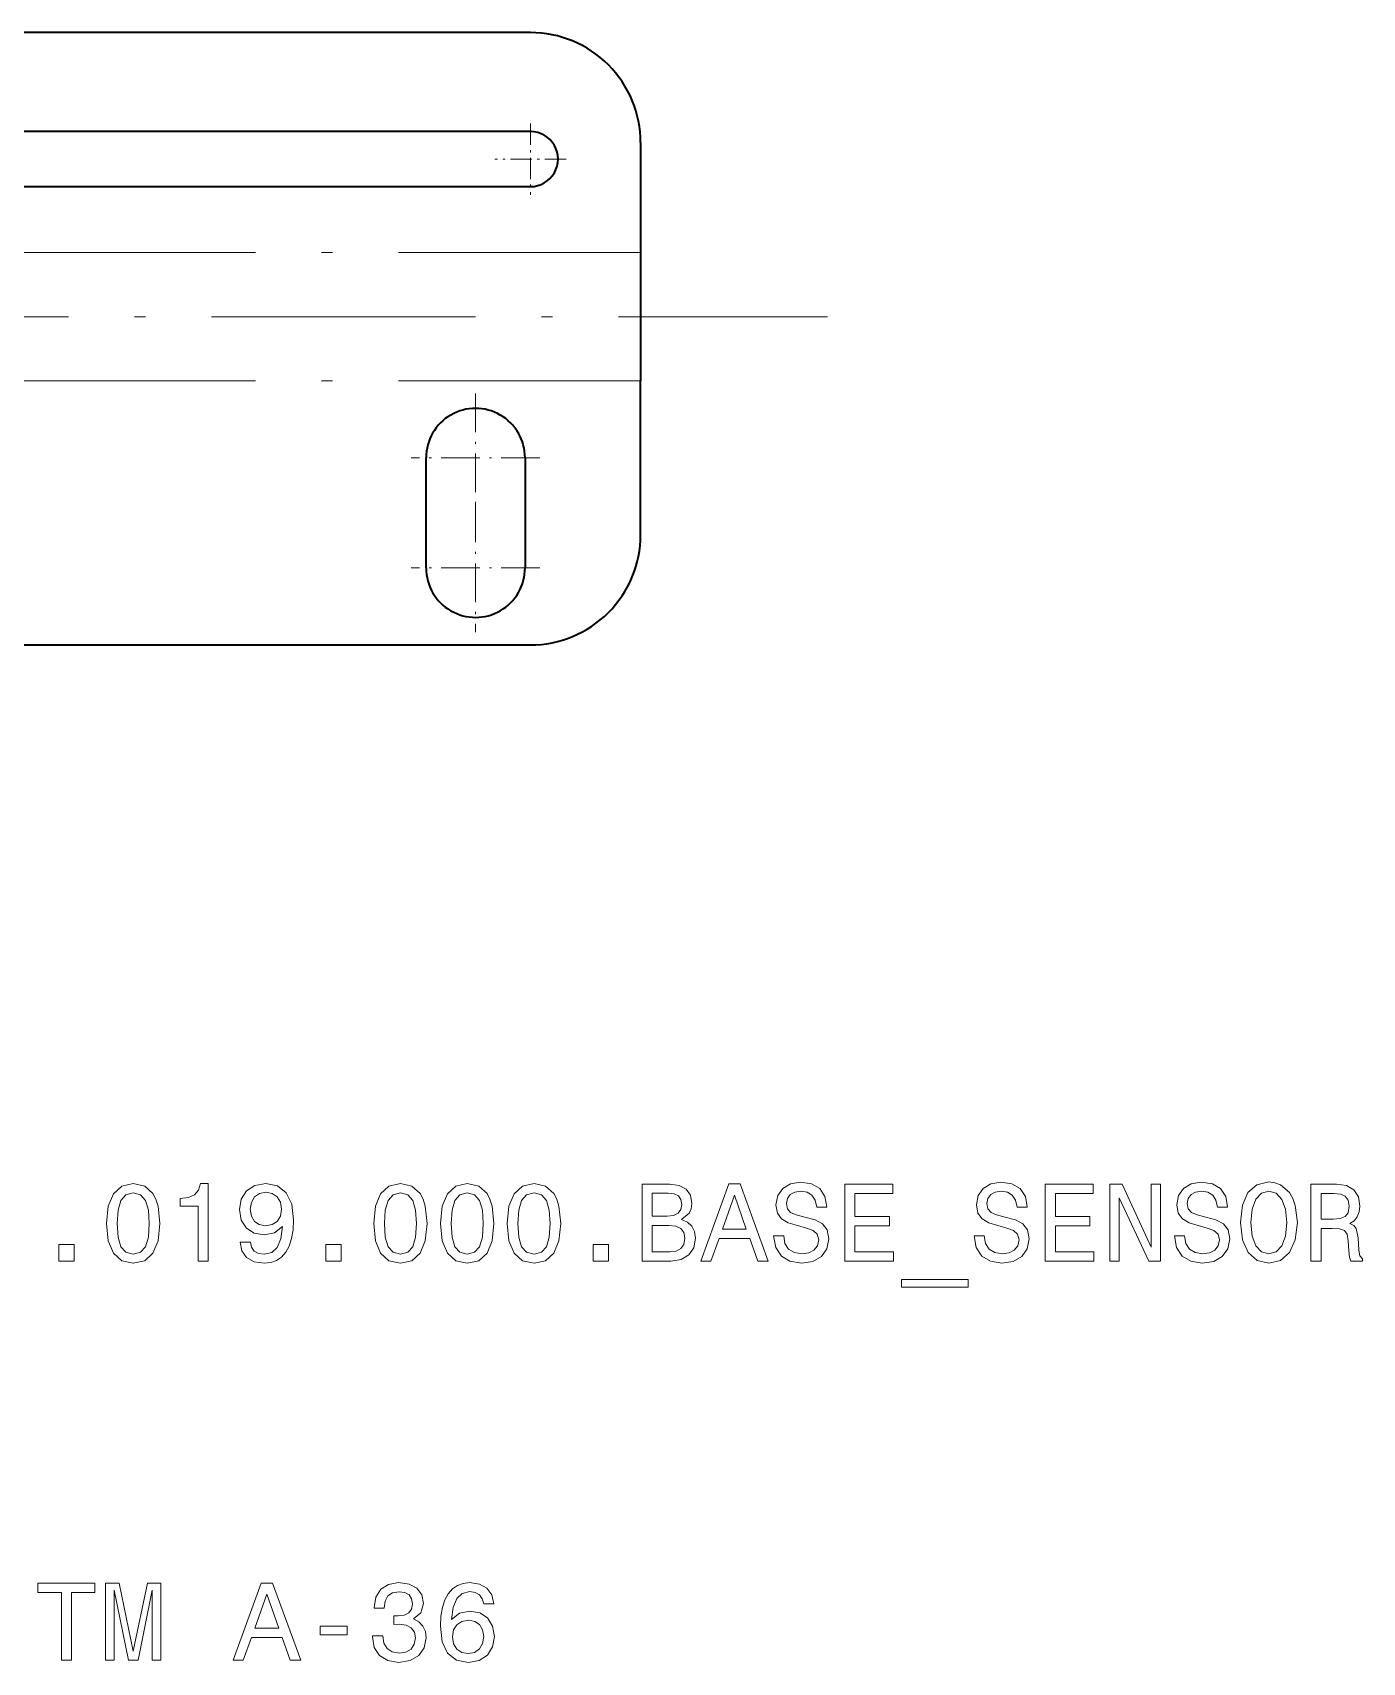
# Model space of a CAD drawing. Extents: x 15 to 1174, y 15 to 826.
# Drawn here: x 643.6 to 704.1, y 642.7 to 716.8 of the extents above; entities that cross this region are included whole.
import ezdxf

# ---------------------------------------------------------------- set-up
doc = ezdxf.new("R2010")
doc.units = 0
doc.linetypes.add('DASHDOT', pattern=[18.5, 12, -3, 0.5, -3])

msp = doc.modelspace()

# ---------------------------------------------------------------- linework, layer by layer
at = {"color": 7, "lineweight": 35}
for p, q in [((666.279053, 716.778076), (591.279053, 716.778076)), ((666.279053, 712.278076), (591.279053, 712.278076)), ((671.279053, 711.778076), (671.279053, 706.778076)), ((591.279053, 709.778076), (666.279053, 709.778076)), ((671.279053, 706.778076), (671.279053, 700.94696)), ((671.279053, 693.94696), (671.279053, 700.94696)), ((661.529053, 692.44696), (661.529053, 697.44696)), ((666.029053, 697.44696), (666.029053, 692.44696)), ((591.279053, 688.94696), (666.279053, 688.94696))]:
    msp.add_line(p, q, dxfattribs=at)
at = {"color": 7, "linetype": 'DASHDOT', "lineweight": 13, "ltscale": 0.08125}
for p, q in [((666.279053, 712.653076), (666.279053, 709.403076)), ((667.904053, 711.028076), (664.654053, 711.028076))]:
    msp.add_line(p, q, dxfattribs=at)
at = {"color": 7, "linetype": 'DASHDOT', "lineweight": 13}
for p, q in [((586.279053, 706.778076), (671.279053, 706.778076)), ((586.279053, 706.778076), (671.279053, 706.778076)), ((577.779053, 703.862549), (679.779053, 703.862549)), ((586.279053, 700.94696), (671.279053, 700.94696)), ((586.279053, 700.94696), (671.279053, 700.94696))]:
    msp.add_line(p, q, dxfattribs=at)
at = {"color": 7, "linetype": 'DASHDOT', "lineweight": 13, "ltscale": 0.146249}
for p, q in [((663.779053, 700.371948), (663.779053, 694.521973)), ((666.704041, 697.44696), (660.854065, 697.44696)), ((663.779053, 695.371948), (663.779053, 689.521973)), ((666.704041, 692.44696), (660.854065, 692.44696))]:
    msp.add_line(p, q, dxfattribs=at)
at = {"color": 7, "lineweight": 13}
for points in [[(677.785645, 662.091492), (677.32666, 662.091492), (677.427551, 661.556885), (677.679688, 661.163513), (678.068054, 660.926514), (678.592529, 660.840759), (679.112, 660.921448), (679.500305, 661.143372), (679.747437, 661.491333), (679.838196, 661.950256), (679.762573, 662.363831), (679.55072, 662.631104), (679.207825, 662.807617), (678.748901, 662.938721), (678.355469, 663.034546), (678.098267, 663.145508), (677.952026, 663.306885), (677.906677, 663.559082), (677.952026, 663.786011), (678.083191, 663.957458), (678.284912, 664.073486), (678.562256, 664.113831), (678.844666, 664.063416), (679.066589, 663.927246), (679.21283, 663.700256), (679.283447, 663.392639), (679.742371, 663.392639), (679.742371, 663.40271), (679.661682, 663.87677), (679.424683, 664.229797), (679.051453, 664.451721), (678.547119, 664.527344), (678.093262, 664.451721), (677.740234, 664.239868), (677.513306, 663.912109), (677.432617, 663.488464), (677.498169, 663.110229), (677.689819, 662.853027), (677.992371, 662.681519), (678.405945, 662.550415), (678.814453, 662.434448), (679.12207, 662.323486), (679.308655, 662.162109), (679.374207, 661.899841), (679.313721, 661.632568), (679.157349, 661.430847), (678.920349, 661.304749), (678.612732, 661.264404), (678.269775, 661.319885), (678.007507, 661.481262), (677.841064, 661.74353)], [(686.893677, 662.091492), (686.434753, 662.091492), (686.535645, 661.556885), (686.787781, 661.163513), (687.176086, 660.926514), (687.700623, 660.840759), (688.220032, 660.921448), (688.608398, 661.143372), (688.855469, 661.491333), (688.946289, 661.950256), (688.870605, 662.363831), (688.658813, 662.631104), (688.315857, 662.807617), (687.856934, 662.938721), (687.463562, 663.034546), (687.20636, 663.145508), (687.06012, 663.306885), (687.014709, 663.559082), (687.06012, 663.786011), (687.191223, 663.957458), (687.392944, 664.073486), (687.670349, 664.113831), (687.952759, 664.063416), (688.174683, 663.927246), (688.320923, 663.700256), (688.391541, 663.392639), (688.850464, 663.392639), (688.850464, 663.40271), (688.769775, 663.87677), (688.532715, 664.229797), (688.159546, 664.451721), (687.655212, 664.527344), (687.201294, 664.451721), (686.848267, 664.239868), (686.621338, 663.912109), (686.540649, 663.488464), (686.606201, 663.110229), (686.797852, 662.853027), (687.100464, 662.681519), (687.513977, 662.550415), (687.922485, 662.434448), (688.230164, 662.323486), (688.416748, 662.162109), (688.4823, 661.899841), (688.421753, 661.632568), (688.265442, 661.430847), (688.028442, 661.304749), (687.720764, 661.264404), (687.377808, 661.319885), (687.115601, 661.481262), (686.949158, 661.74353)], [(696.00177, 662.091492), (695.542847, 662.091492), (695.643677, 661.556885), (695.895874, 661.163513), (696.28418, 660.926514), (696.808655, 660.840759), (697.328125, 660.921448), (697.716431, 661.143372), (697.963562, 661.491333), (698.054321, 661.950256), (697.978699, 662.363831), (697.766907, 662.631104), (697.42395, 662.807617), (696.965027, 662.938721), (696.571655, 663.034546), (696.314453, 663.145508), (696.168213, 663.306885), (696.122803, 663.559082), (696.168213, 663.786011), (696.299316, 663.957458), (696.501038, 664.073486), (696.778442, 664.113831), (697.060852, 664.063416), (697.282715, 663.927246), (697.429016, 663.700256), (697.499573, 663.392639), (697.958557, 663.392639), (697.958557, 663.40271), (697.877808, 663.87677), (697.640808, 664.229797), (697.267578, 664.451721), (696.763306, 664.527344), (696.309387, 664.451721), (695.95636, 664.239868), (695.729431, 663.912109), (695.648743, 663.488464), (695.714294, 663.110229), (695.905945, 662.853027), (696.208557, 662.681519), (696.62207, 662.550415), (697.030579, 662.434448), (697.338196, 662.323486), (697.524841, 662.162109), (697.590393, 661.899841), (697.529846, 661.632568), (697.373535, 661.430847), (697.136475, 661.304749), (696.828857, 661.264404), (696.485901, 661.319885), (696.223633, 661.481262), (696.057251, 661.74353)], [(698.538513, 662.686584), (698.629272, 661.899841), (698.891541, 661.319885), (699.300049, 660.961792), (699.834595, 660.840759), (700.364136, 660.961792), (700.77771, 661.319885), (701.034912, 661.899841), (701.130737, 662.686584), (701.034912, 663.468262), (700.92395, 663.786011), (700.77771, 664.048279), (700.364136, 664.406311), (700.112, 664.497131), (699.834595, 664.53241), (699.294983, 664.406311), (698.886475, 664.053284), (698.629272, 663.473328)], [(647.006836, 662.64624), (647.082458, 661.854431), (647.319458, 661.289612), (647.697754, 660.946655), (648.222229, 660.835693), (648.741699, 660.946655), (649.119934, 661.289612), (649.351929, 661.854431), (649.432617, 662.64624), (649.351929, 663.432983), (649.256104, 663.745667), (649.119934, 664.002869), (648.741699, 664.345825), (648.222229, 664.461792), (647.697754, 664.345825), (647.319458, 663.997803), (647.082458, 663.432983)], [(647.490967, 662.64624), (647.531311, 663.25647), (647.65741, 663.695251), (647.884338, 663.952454), (648.222229, 664.043213), (648.555054, 663.952454), (648.782043, 663.695251), (648.908081, 663.25647), (648.948425, 662.64624), (648.908081, 662.030945), (648.782043, 661.592224), (648.555054, 661.335022), (648.222229, 661.249268), (647.884338, 661.335022), (647.65741, 661.592224), (647.531311, 662.030945)], [(651.16748, 660.936584), (651.626404, 660.936584), (651.626404, 664.461792), (651.283447, 664.461792), (651.192688, 664.154175), (651.011108, 663.947388), (650.733765, 663.826355), (650.350464, 663.786011), (650.350464, 663.427917), (651.16748, 663.427917)], [(653.083862, 661.804016), (653.159546, 661.405579), (653.376404, 661.097961), (653.71936, 660.906311), (654.173218, 660.835693), (654.470764, 660.871033), (654.738098, 660.961792), (654.965027, 661.118164), (655.156677, 661.340027), (655.307983, 661.617432), (655.418884, 661.960388), (655.484497, 662.35376), (655.509705, 662.807617), (655.42395, 663.518738), (655.176819, 664.038147), (654.783447, 664.35083), (654.243835, 664.461792), (653.749573, 664.371033), (653.376404, 664.128967), (653.134338, 663.755737), (653.05365, 663.286743), (653.134338, 662.802551), (653.371338, 662.434448), (653.724365, 662.202454), (654.173218, 662.12677), (654.647278, 662.222595), (655.005371, 662.515137), (654.924683, 661.955322), (654.763306, 661.556885), (654.516174, 661.319885), (654.178284, 661.244202), (653.916016, 661.279541), (653.724365, 661.390503), (653.598328, 661.567017), (653.547852, 661.804016)], [(653.542847, 663.291748), (653.593262, 663.604431), (653.734497, 663.851562), (653.95636, 664.007935), (654.243835, 664.063416), (654.541382, 664.007935), (654.768311, 663.851562), (654.909546, 663.609497), (654.965027, 663.296814), (654.909546, 662.979065), (654.768311, 662.742065), (654.536316, 662.595825), (654.228699, 662.545349), (653.951355, 662.595825), (653.734497, 662.742065), (653.593262, 662.97406)], [(659.150879, 662.64624), (659.226562, 661.854431), (659.463562, 661.289612), (659.841797, 660.946655), (660.366333, 660.835693), (660.885742, 660.946655), (661.264038, 661.289612), (661.495972, 661.854431), (661.57666, 662.64624), (661.495972, 663.432983), (661.400146, 663.745667), (661.264038, 664.002869), (660.885742, 664.345825), (660.366333, 664.461792), (659.841797, 664.345825), (659.463562, 663.997803), (659.226562, 663.432983)], [(659.635071, 662.64624), (659.675415, 663.25647), (659.801453, 663.695251), (660.028442, 663.952454), (660.366333, 664.043213), (660.699158, 663.952454), (660.926086, 663.695251), (661.052185, 663.25647), (661.092529, 662.64624), (661.052185, 662.030945), (660.926086, 661.592224), (660.699158, 661.335022), (660.366333, 661.249268), (660.028442, 661.335022), (659.801453, 661.592224), (659.675415, 662.030945)], [(662.18689, 662.64624), (662.262573, 661.854431), (662.499573, 661.289612), (662.877808, 660.946655), (663.402344, 660.835693), (663.921814, 660.946655), (664.300049, 661.289612), (664.532043, 661.854431), (664.612732, 662.64624), (664.532043, 663.432983), (664.436218, 663.745667), (664.300049, 664.002869), (663.921814, 664.345825), (663.402344, 664.461792), (662.877808, 664.345825), (662.499573, 663.997803), (662.262573, 663.432983)], [(662.671082, 662.64624), (662.711426, 663.25647), (662.837524, 663.695251), (663.064453, 663.952454), (663.402344, 664.043213), (663.735168, 663.952454), (663.962158, 663.695251), (664.088196, 663.25647), (664.12854, 662.64624), (664.088196, 662.030945), (663.962158, 661.592224), (663.735168, 661.335022), (663.402344, 661.249268), (663.064453, 661.335022), (662.837524, 661.592224), (662.711426, 662.030945)], [(665.222961, 662.64624), (665.298584, 661.854431), (665.535645, 661.289612), (665.913879, 660.946655), (666.438354, 660.835693), (666.957825, 660.946655), (667.33606, 661.289612), (667.568054, 661.854431), (667.648743, 662.64624), (667.568054, 663.432983), (667.472229, 663.745667), (667.33606, 664.002869), (666.957825, 664.345825), (666.438354, 664.461792), (665.913879, 664.345825), (665.535645, 663.997803), (665.298584, 663.432983)], [(665.707092, 662.64624), (665.747437, 663.25647), (665.873535, 663.695251), (666.100464, 663.952454), (666.438354, 664.043213), (666.77124, 663.952454), (666.998169, 663.695251), (667.124268, 663.25647), (667.164551, 662.64624), (667.124268, 662.030945), (666.998169, 661.592224), (666.77124, 661.335022), (666.438354, 661.249268), (666.100464, 661.335022), (665.873535, 661.592224), (665.747437, 662.030945)], [(673.140808, 662.82782), (673.493835, 663.1203), (673.584595, 663.317017), (673.614868, 663.559082), (673.549316, 663.937317), (673.3526, 664.209656), (673.034912, 664.376038), (672.591064, 664.436584), (671.345398, 664.436584), (671.345398, 660.936584), (672.661682, 660.936584), (673.130737, 661.007202), (673.478699, 661.213989), (673.695557, 661.541748), (673.77124, 661.985596), (673.72583, 662.283142), (673.604797, 662.530273), (673.408081, 662.711792)], [(672.495239, 662.984131), (671.809387, 662.984131), (671.809387, 664.018005), (672.535645, 664.018005), (672.807983, 663.987732), (672.999573, 663.896973), (673.115601, 663.740601), (673.155945, 663.508606), (673.110535, 663.276672), (672.989502, 663.115234), (672.782715, 663.014404)], [(674.013306, 660.936584), (674.477234, 660.936584), (674.845398, 661.965393), (676.242371, 661.965393), (676.610535, 660.936584), (677.084595, 660.936584), (675.80365, 664.44165), (675.289246, 664.44165)], [(675.006775, 662.394104), (675.546448, 663.937317), (676.08606, 662.394104)], [(680.559387, 660.936584), (682.778442, 660.936584), (682.778442, 661.360229), (681.023376, 661.360229), (681.023376, 662.545349), (682.586792, 662.545349), (682.586792, 662.963989), (681.023376, 662.963989), (681.023376, 664.012939), (682.738037, 664.012939), (682.738037, 664.436584), (680.559387, 664.436584)], [(689.66748, 660.936584), (691.886475, 660.936584), (691.886475, 661.360229), (690.13147, 661.360229), (690.13147, 662.545349), (691.694824, 662.545349), (691.694824, 662.963989), (690.13147, 662.963989), (690.13147, 664.012939), (691.84613, 664.012939), (691.84613, 664.436584), (689.66748, 664.436584)], [(692.612732, 660.936584), (693.031311, 660.936584), (693.031311, 663.806152), (694.372803, 660.936584), (694.912415, 660.936584), (694.912415, 664.436584), (694.48877, 664.436584), (694.48877, 661.567017), (693.162415, 664.436584), (692.612732, 664.436584)], [(699.022644, 662.686584), (699.078125, 663.296814), (699.244568, 663.745667), (699.50177, 664.018005), (699.834595, 664.113831), (700.162415, 664.018005), (700.419617, 663.740601), (700.58606, 663.291748), (700.646606, 662.686584), (700.58606, 662.076355), (700.419617, 661.627502), (700.162415, 661.355164), (699.834595, 661.264404), (699.50177, 661.355164), (699.244568, 661.627502), (699.078125, 662.071289)], [(701.745972, 660.936584), (702.215027, 660.936584), (702.215027, 662.414246), (702.694153, 662.414246), (703.04718, 662.399109), (703.269043, 662.328491), (703.390076, 662.162109), (703.440552, 661.864563), (703.465759, 661.410645), (703.495972, 661.113098), (703.556519, 660.936584), (704.08606, 660.936584), (704.08606, 661.03241), (703.970093, 661.173645), (703.929688, 661.435852), (703.894409, 662.000732), (703.808716, 662.419312), (703.692688, 662.550415), (703.511108, 662.64624), (703.712891, 662.772339), (703.854065, 662.948853), (703.944824, 663.170715), (703.975098, 663.438049), (703.90448, 663.861633), (703.702759, 664.179382), (703.369934, 664.371033), (702.916016, 664.436584), (701.745972, 664.436584)], [(702.784912, 664.007935), (703.092529, 663.977661), (703.309387, 663.881836), (703.445557, 663.705322), (703.490967, 663.427917), (703.440552, 663.135437), (703.304382, 662.958923), (703.072388, 662.868164), (702.754639, 662.842896), (702.215027, 662.842896), (702.215027, 664.007935)], [(672.606201, 661.355164), (671.809387, 661.355164), (671.809387, 662.560486), (672.560852, 662.560486), (672.87854, 662.525208), (673.10553, 662.419312), (673.241699, 662.237732), (673.287048, 661.975464), (673.241699, 661.69812), (673.115601, 661.50647), (672.903748, 661.390503)], [(644.838196, 660.936584), (645.53418, 660.936584), (645.53418, 661.688049), (644.838196, 661.688049)], [(656.9823, 660.936584), (657.678284, 660.936584), (657.678284, 661.688049), (656.9823, 661.688049)], [(669.126404, 660.936584), (669.822388, 660.936584), (669.822388, 661.688049), (669.126404, 661.688049)], [(683.136475, 660.099426), (683.136475, 659.746399), (686.172485, 659.746399), (686.172485, 660.099426)], [(644.954224, 642.796082), (645.418213, 642.796082), (645.418213, 645.872437), (646.477295, 645.872437), (646.477295, 646.296082), (643.890076, 646.296082), (643.890076, 645.872437), (644.954224, 645.872437)], [(646.961426, 642.796082), (647.349731, 642.796082), (647.349731, 645.973328), (648.005371, 642.796082), (648.439087, 642.796082), (649.089661, 645.973328), (649.089661, 642.796082), (649.483032, 642.796082), (649.483032, 646.296082), (648.867737, 646.296082), (648.222229, 643.209656), (647.581726, 646.296082), (646.961426, 646.296082)], [(652.761108, 642.796082), (653.225098, 642.796082), (653.593262, 643.82489), (654.990234, 643.82489), (655.358398, 642.796082), (655.832458, 642.796082), (654.551453, 646.301147), (654.037048, 646.301147)], [(659.095398, 643.895508), (659.095398, 643.860229), (659.176086, 643.376038), (659.413147, 643.012939), (659.786316, 642.780945), (660.280579, 642.69519), (660.805054, 642.780945), (661.198425, 643.002869), (661.450623, 643.355896), (661.541382, 643.809753), (661.501038, 644.1073), (661.390076, 644.349365), (661.208557, 644.536011), (660.966431, 644.67218), (661.29425, 644.944519), (661.410278, 645.378235), (661.334595, 645.771606), (661.117737, 646.069153), (660.764709, 646.255737), (660.280579, 646.321289), (659.82666, 646.240601), (659.478699, 646.018677), (659.25177, 645.665649), (659.176086, 645.196655), (659.176086, 645.161377), (659.624939, 645.161377), (659.665283, 645.484131), (659.796448, 645.716125), (660.00824, 645.8573), (660.305786, 645.907776), (660.568054, 645.867432), (660.759705, 645.761475), (660.875671, 645.590027), (660.921082, 645.358032), (660.875671, 645.110901), (660.754639, 644.944519), (660.542847, 644.843628), (660.255371, 644.813354), (660.058655, 644.81842), (660.058655, 644.419983), (660.305786, 644.430115), (660.623535, 644.384705), (660.860535, 644.263672), (661.00177, 644.066956), (661.052185, 643.809753), (660.996704, 643.517273), (660.850464, 643.300415), (660.618469, 643.164246), (660.310852, 643.118835), (659.993103, 643.16925), (659.761108, 643.320557), (659.614868, 643.562622), (659.559387, 643.895508)], [(664.612732, 645.353027), (664.516907, 645.761475), (664.294983, 646.064087), (663.952026, 646.255737), (663.50824, 646.321289), (663.210693, 646.286011), (662.953491, 646.190186), (662.726562, 646.033813), (662.534912, 645.811951), (662.383606, 645.534546), (662.272644, 645.196655), (662.202026, 644.798218), (662.181885, 644.349365), (662.262573, 643.63324), (662.509705, 643.113831), (662.908081, 642.801147), (663.452759, 642.69519), (663.941956, 642.786011), (664.315186, 643.02301), (664.557251, 643.39624), (664.642944, 643.8703), (664.557251, 644.349365), (664.325256, 644.717529), (663.967163, 644.949524), (663.523376, 645.030212), (663.04425, 644.929382), (662.686218, 644.641907), (662.761841, 645.196655), (662.923218, 645.595093), (663.170349, 645.832092), (663.513306, 645.912781), (663.765442, 645.872437), (663.957092, 645.766541), (664.083191, 645.590027), (664.148743, 645.353027)], [(653.754639, 644.253601), (654.29425, 645.796814), (654.833862, 644.253601)], [(664.153748, 643.865234), (664.098328, 643.547546), (663.957092, 643.30542), (663.730164, 643.144043), (663.447754, 643.093628), (663.150146, 643.144043), (662.923218, 643.300415), (662.776978, 643.54248), (662.731567, 643.860229), (662.782043, 644.172913), (662.923218, 644.409912), (663.155212, 644.561218), (663.467896, 644.616699), (663.740234, 644.561218), (663.957092, 644.414978), (664.098328, 644.177917)], [(656.720032, 643.950989), (657.940552, 643.950989), (657.940552, 644.349365), (656.720032, 644.349365)]]:
    msp.add_lwpolyline(points, close=True, dxfattribs=at)
at = {"color": 7, "lineweight": 35}
for centre, radius, start, end in [((666.279053, 711.778076), 5, 360, 90.000003), ((666.279053, 711.028076), 1.25, 269.999997, 90.000003), ((663.779053, 697.44696), 2.25, 0, 180.000005), ((666.279053, 693.94696), 5, 269.999997, 360), ((663.779053, 692.44696), 2.25, 179.999995, 360)]:
    msp.add_arc(centre, radius, start, end, dxfattribs=at)

doc.saveas('drawing.dxf')
